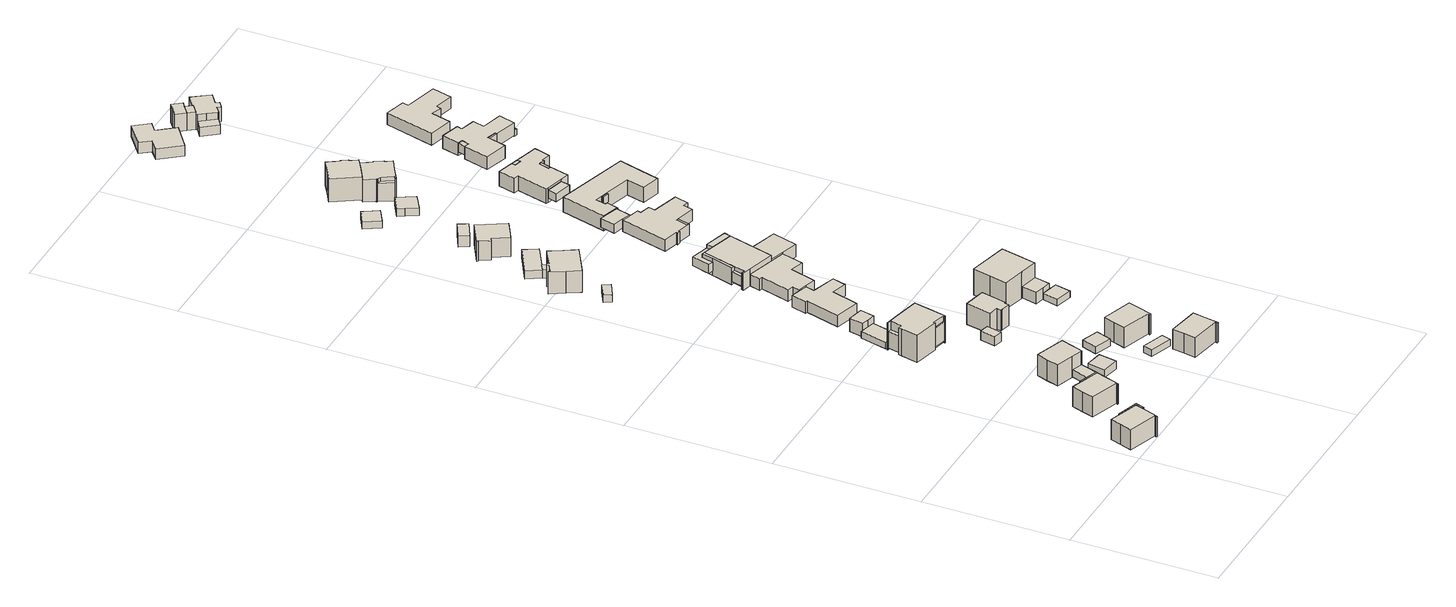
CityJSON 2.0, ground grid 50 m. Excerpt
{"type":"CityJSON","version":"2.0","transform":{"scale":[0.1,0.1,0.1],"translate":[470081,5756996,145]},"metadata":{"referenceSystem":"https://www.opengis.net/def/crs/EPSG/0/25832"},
"CityObjects":{
"building1":{"type":"Building","attributes":{"Gemeindeschluessel":"05711000","BezugspunktDach":"2000","function":"31001_1010","measuredHeight":8.85},"address":[{"country":"Germany","locality":"Bielefeld","thoroughfareNumber":"39","thoroughfareName":"Nordkampweg"}],"geometry":[{"type":"Solid","lod":"1","boundaries":[[[[0,1,2,3,4,5,6,7]],[[8,9,10,11,12,13,14,15]],[[8,15,7,6]],[[9,8,6,5]],[[10,9,5,4]],[[11,10,4,3]],[[12,11,3,2]],[[13,12,2,1]],[[14,13,1,0]],[[15,14,0,7]]]]}]},
"building2":{"type":"Building","attributes":{"Gemeindeschluessel":"05711000","BezugspunktDach":"2000","function":"31001_2460","measuredHeight":4},"address":[{"country":"Germany","locality":"Bielefeld","thoroughfareNumber":"39","thoroughfareName":"Nordkampweg"}],"geometry":[{"type":"Solid","lod":"1","boundaries":[[[[16,17,18,19]],[[20,21,22,23]],[[20,23,19,18]],[[21,20,18,17]],[[22,21,17,16]],[[23,22,16,19]]]]}]},
"building3":{"type":"Building","attributes":{"Gemeindeschluessel":"05711000","BezugspunktDach":"2000","function":"31001_1010","measuredHeight":8.97},"address":[{"country":"Germany","locality":"Bielefeld","thoroughfareNumber":"37","thoroughfareName":"Nordkampweg"}],"geometry":[{"type":"Solid","lod":"1","boundaries":[[[[24,25,26,27,28,29,30,31]],[[32,33,34,35,36,37,38,39]],[[32,39,31,30]],[[33,32,30,29]],[[34,33,29,28]],[[35,34,28,27]],[[36,35,27,26]],[[37,36,26,25]],[[38,37,25,24]],[[39,38,24,31]]]]}]},
"building4":{"type":"Building","attributes":{"Gemeindeschluessel":"05711000","BezugspunktDach":"2000","function":"31001_2460","measuredHeight":3.79},"address":[{"country":"Germany","locality":"Bielefeld","thoroughfareNumber":"37","thoroughfareName":"Nordkampweg"}],"geometry":[{"type":"Solid","lod":"1","boundaries":[[[[40,41,42,43,44,45]],[[46,47,48,49,50,51]],[[46,51,45,44]],[[47,46,44,43]],[[48,47,43,42]],[[49,48,42,41]],[[50,49,41,40]],[[51,50,40,45]]]]}]},
"building5":{"type":"Building","attributes":{"Gemeindeschluessel":"05711000","function":"31001_1010"},"address":[{"country":"Germany","locality":"Bielefeld","thoroughfareNumber":"2","thoroughfareName":"Strehlener Straße"}],"children":["building5-1","building5-2"]},
"building5-1":{"type":"BuildingPart","attributes":{"BezugspunktDach":"2000","measuredHeight":8.94},"parents":["building5"],"geometry":[{"type":"Solid","lod":"1","boundaries":[[[[52,53,54,55,56,57,58,59]],[[60,61,62,63,64,65,66,67]],[[60,67,59,58]],[[61,60,58,57]],[[62,61,57,56]],[[63,62,56,55]],[[64,63,55,54]],[[65,64,54,53]],[[66,65,53,52]],[[67,66,52,59]]]]}]},
"building5-2":{"type":"BuildingPart","attributes":{"BezugspunktDach":"2000","measuredHeight":2.6},"address":[{"country":"Germany","locality":"Bielefeld","thoroughfareNumber":"2","thoroughfareName":"Strehlener Straße"}],"parents":["building5"],"geometry":[{"type":"Solid","lod":"1","boundaries":[[[[68,69,70,71]],[[72,73,74,75]],[[72,75,71,70]],[[73,72,70,69]],[[74,73,69,68]],[[75,74,68,71]]]]}]},
"building6":{"type":"Building","attributes":{"Gemeindeschluessel":"05711000","BezugspunktDach":"2000","function":"31001_2460","measuredHeight":2.83},"address":[{"country":"Germany","locality":"Bielefeld","thoroughfareNumber":"2","thoroughfareName":"Strehlener Straße"}],"geometry":[{"type":"Solid","lod":"1","boundaries":[[[[76,77,78,79]],[[80,81,82,83]],[[80,83,79,78]],[[81,80,78,77]],[[82,81,77,76]],[[83,82,76,79]]]]}]},
"building7":{"type":"Building","attributes":{"Gemeindeschluessel":"05711000","function":"31001_1010"},"address":[{"country":"Germany","locality":"Bielefeld","thoroughfareNumber":"33","thoroughfareName":"Nordkampweg"}],"children":["building7-1","building7-2","building7-3"]},
"building7-1":{"type":"BuildingPart","attributes":{"BezugspunktDach":"2000","measuredHeight":12.13},"parents":["building7"],"geometry":[{"type":"Solid","lod":"1","boundaries":[[[[84,85,86,87,88,89,90,91,92,93,94,95,96,97,98]],[[99,100,101,102,103,104,105,106,107,108,109,110,111,112,113]],[[99,113,98,97]],[[100,99,97,96]],[[101,100,96,95]],[[102,101,95,94]],[[103,102,94,93]],[[104,103,93,92]],[[105,104,92,91]],[[106,105,91,90]],[[107,106,90,89]],[[108,107,89,88]],[[109,108,88,87]],[[110,109,87,86]],[[111,110,86,85]],[[112,111,85,84]],[[113,112,84,98]]]]}]},
"building7-2":{"type":"BuildingPart","attributes":{"BezugspunktDach":"2100","measuredHeight":6},"address":[{"country":"Germany","locality":"Bielefeld","thoroughfareNumber":"33","thoroughfareName":"Nordkampweg"}],"parents":["building7"],"geometry":[{"type":"Solid","lod":"1","boundaries":[[[[114,115,116,117]],[[118,119,120,121]],[[118,121,117,116]],[[119,118,116,115]],[[120,119,115,114]],[[121,120,114,117]]]]}]},
"building7-3":{"type":"BuildingPart","attributes":{"BezugspunktDach":"2000","measuredHeight":6.93},"address":[{"country":"Germany","locality":"Bielefeld","thoroughfareNumber":"33","thoroughfareName":"Nordkampweg"}],"parents":["building7"],"geometry":[{"type":"Solid","lod":"1","boundaries":[[[[122,123,124,125]],[[126,127,128,129]],[[126,129,125,124]],[[127,126,124,123]],[[128,127,123,122]],[[129,128,122,125]]]]}]},
"building8":{"type":"Building","attributes":{"Gemeindeschluessel":"05711000","BezugspunktDach":"2000","function":"31001_2460","measuredHeight":2.37},"address":[{"country":"Germany","locality":"Bielefeld","thoroughfareNumber":"33","thoroughfareName":"Nordkampweg"}],"geometry":[{"type":"Solid","lod":"1","boundaries":[[[[130,131,132,133,134,135]],[[136,137,138,139,140,141]],[[136,141,135,134]],[[137,136,134,133]],[[138,137,133,132]],[[139,138,132,131]],[[140,139,131,130]],[[141,140,130,135]]]]}]},
"building9":{"type":"Building","attributes":{"Gemeindeschluessel":"05711000","BezugspunktDach":"2000","function":"31001_2523","measuredHeight":5.85},"address":[{"country":"Germany"}],"geometry":[{"type":"Solid","lod":"1","boundaries":[[[[142,143,144,145,146,147]],[[148,149,150,151,152,153]],[[148,153,147,146]],[[149,148,146,145]],[[150,149,145,144]],[[151,150,144,143]],[[152,151,143,142]],[[153,152,142,147]]]]}]},
"building10":{"type":"Building","attributes":{"Gemeindeschluessel":"05711000","BezugspunktDach":"2000","function":"31001_2460","measuredHeight":3.78},"address":[{"country":"Germany","locality":"Bielefeld","thoroughfareNumber":"3","thoroughfareName":"Strehlener Straße"}],"geometry":[{"type":"Solid","lod":"1","boundaries":[[[[154,155,156,157]],[[158,159,160,161]],[[158,161,157,156]],[[159,158,156,155]],[[160,159,155,154]],[[161,160,154,157]]]]}]},
"building11":{"type":"Building","attributes":{"Gemeindeschluessel":"05711000","BezugspunktDach":"2000","function":"31001_2460","measuredHeight":2.44},"address":[{"country":"Germany","locality":"Bielefeld","thoroughfareNumber":"4","thoroughfareName":"Strehlener Straße"}],"geometry":[{"type":"Solid","lod":"1","boundaries":[[[[162,163,164,165]],[[166,167,168,169]],[[166,169,165,164]],[[167,166,164,163]],[[168,167,163,162]],[[169,168,162,165]]]]}]},
"building12":{"type":"Building","attributes":{"Gemeindeschluessel":"05711000","BezugspunktDach":"2000","function":"31001_2460","measuredHeight":2.62},"address":[{"country":"Germany","locality":"Bielefeld","thoroughfareNumber":"28","thoroughfareName":"Nordkampweg"}],"geometry":[{"type":"Solid","lod":"1","boundaries":[[[[170,171,172,173]],[[174,175,176,177]],[[174,177,173,172]],[[175,174,172,171]],[[176,175,171,170]],[[177,176,170,173]]]]}]},
"building13":{"type":"Building","attributes":{"Gemeindeschluessel":"05711000","BezugspunktDach":"2000","function":"31001_2460","measuredHeight":2.4},"address":[{"country":"Germany","locality":"Bielefeld","thoroughfareNumber":"4","thoroughfareName":"Hirschberger Straße"}],"geometry":[{"type":"Solid","lod":"1","boundaries":[[[[178,179,180,181]],[[182,183,184,185]],[[182,185,181,180]],[[183,182,180,179]],[[184,183,179,178]],[[185,184,178,181]]]]}]},
"building14":{"type":"Building","attributes":{"Gemeindeschluessel":"05711000","BezugspunktDach":"2000","function":"31001_1010","measuredHeight":8.79},"address":[{"country":"Germany","locality":"Bielefeld","thoroughfareNumber":"4","thoroughfareName":"Hirschberger Straße"}],"geometry":[{"type":"Solid","lod":"1","boundaries":[[[[186,187,188,189,190,191,192,193]],[[194,195,196,197,198,199,200,201]],[[194,201,193,192]],[[195,194,192,191]],[[196,195,191,190]],[[197,196,190,189]],[[198,197,189,188]],[[199,198,188,187]],[[200,199,187,186]],[[201,200,186,193]]]]}]},
"building15":{"type":"Building","attributes":{"Gemeindeschluessel":"05711000","BezugspunktDach":"2000","function":"31001_1010","measuredHeight":9.74},"address":[{"country":"Germany","locality":"Bielefeld","thoroughfareNumber":"26","thoroughfareName":"Nordkampweg"}],"geometry":[{"type":"Solid","lod":"1","boundaries":[[[[202,203,204,205,206,207,208,209,210,211,212,213,214]],[[215,216,217,218,219,220,221,222,223,224,225,226,227]],[[215,227,214,213]],[[216,215,213,212]],[[217,216,212,211]],[[218,217,211,210]],[[219,218,210,209]],[[220,219,209,208]],[[221,220,208,207]],[[222,221,207,206]],[[223,222,206,205]],[[224,223,205,204]],[[225,224,204,203]],[[226,225,203,202]],[[227,226,202,214]]]]}]},
"building16":{"type":"Building","attributes":{"Gemeindeschluessel":"05711000","BezugspunktDach":"2000","function":"31001_1010","measuredHeight":8.98},"address":[{"country":"Germany","locality":"Bielefeld","thoroughfareNumber":"4","thoroughfareName":"Strehlener Straße"}],"geometry":[{"type":"Solid","lod":"1","boundaries":[[[[228,229,230,231,232,233,234,235]],[[236,237,238,239,240,241,242,243]],[[236,243,235,234]],[[237,236,234,233]],[[238,237,233,232]],[[239,238,232,231]],[[240,239,231,230]],[[241,240,230,229]],[[242,241,229,228]],[[243,242,228,235]]]]}]},
"building17":{"type":"Building","attributes":{"Gemeindeschluessel":"05711000","BezugspunktDach":"2000","function":"31001_1010","measuredHeight":8.84},"address":[{"country":"Germany","locality":"Bielefeld","thoroughfareNumber":"3","thoroughfareName":"Strehlener Straße"}],"geometry":[{"type":"Solid","lod":"1","boundaries":[[[[244,245,246,247,248,249,250,251,252,253]],[[254,255,256,257,258,259,260,261,262,263]],[[254,263,253,252]],[[255,254,252,251]],[[256,255,251,250]],[[257,256,250,249]],[[258,257,249,248]],[[259,258,248,247]],[[260,259,247,246]],[[261,260,246,245]],[[262,261,245,244]],[[263,262,244,253]]]]}]},
"building18":{"type":"Building","attributes":{"Gemeindeschluessel":"05711000","BezugspunktDach":"2000","function":"31001_1010","measuredHeight":4.16},"address":[{"country":"Germany","locality":"Bielefeld","thoroughfareNumber":"31","thoroughfareName":"Nordkampweg"}],"geometry":[{"type":"Solid","lod":"1","boundaries":[[[[264,265,266,267,268,269,270,271,272,273,274]],[[275,276,277,278,279,280,281,282,283,284,285]],[[275,285,274,273]],[[276,275,273,272]],[[277,276,272,271]],[[278,277,271,270]],[[279,278,270,269]],[[280,279,269,268]],[[281,280,268,267]],[[282,281,267,266]],[[283,282,266,265]],[[284,283,265,264]],[[285,284,264,274]]]]}]},
"building19":{"type":"Building","attributes":{"Gemeindeschluessel":"05711000","BezugspunktDach":"2000","function":"51009_1610","measuredHeight":3.01},"address":[{"country":"Germany"}],"geometry":[{"type":"Solid","lod":"1","boundaries":[[[[286,287,288,289]],[[226,290,291,227]],[[226,227,289,288]],[[290,226,288,287]],[[291,290,287,286]],[[227,291,286,289]]]]}]},
"building20":{"type":"Building","attributes":{"Gemeindeschluessel":"05711000","BezugspunktDach":"2000","function":"31001_2460","measuredHeight":2.94},"address":[{"country":"Germany","locality":"Bielefeld","thoroughfareNumber":"26","thoroughfareName":"Nordkampweg"}],"geometry":[{"type":"Solid","lod":"1","boundaries":[[[[292,293,294,287,286]],[[295,296,297,298,299]],[[295,299,286,287]],[[296,295,287,294]],[[297,296,294,293]],[[298,297,293,292]],[[299,298,292,286]]]]}]},
"building21":{"type":"Building","attributes":{"Gemeindeschluessel":"05711000","BezugspunktDach":"2000","function":"31001_1010","measuredHeight":8.92},"address":[{"country":"Germany","locality":"Bielefeld","thoroughfareNumber":"24","thoroughfareName":"Nordkampweg"}],"geometry":[{"type":"Solid","lod":"1","boundaries":[[[[300,301,302,303,304,305,306,307,308,309]],[[310,311,312,313,314,315,316,317,318,319]],[[310,319,309,308]],[[311,310,308,307]],[[312,311,307,306]],[[313,312,306,305]],[[314,313,305,304]],[[315,314,304,303]],[[316,315,303,302]],[[317,316,302,301]],[[318,317,301,300]],[[319,318,300,309]]]]}]},
"building22":{"type":"Building","attributes":{"Gemeindeschluessel":"05711000","BezugspunktDach":"2000","function":"31001_1010","measuredHeight":4.13},"address":[{"country":"Germany","locality":"Bielefeld","thoroughfareNumber":"29","thoroughfareName":"Nordkampweg"}],"geometry":[{"type":"Solid","lod":"1","boundaries":[[[[320,321,322,323,324,325,326,327,328,329,330]],[[331,332,333,334,335,336,337,338,339,340,341]],[[331,341,330,329]],[[332,331,329,328]],[[333,332,328,327]],[[334,333,327,326]],[[335,334,326,325]],[[336,335,325,324]],[[337,336,324,323]],[[338,337,323,322]],[[339,338,322,321]],[[340,339,321,320]],[[341,340,320,330]]]]}]},
"building23":{"type":"Building","attributes":{"Gemeindeschluessel":"05711000","BezugspunktDach":"2000","function":"31001_2460","measuredHeight":4.91},"address":[{"country":"Germany","locality":"Bielefeld","thoroughfareNumber":"24","thoroughfareName":"Nordkampweg"}],"geometry":[{"type":"Solid","lod":"1","boundaries":[[[[342,343,344,345]],[[346,347,348,349]],[[346,349,345,344]],[[347,346,344,343]],[[348,347,343,342]],[[349,348,342,345]]]]}]},
"building24":{"type":"Building","attributes":{"Gemeindeschluessel":"05711000","BezugspunktDach":"2000","function":"31001_2460","measuredHeight":3.2},"address":[{"country":"Germany","locality":"Bielefeld","thoroughfareNumber":"27","thoroughfareName":"Nordkampweg"}],"geometry":[{"type":"Solid","lod":"1","boundaries":[[[[350,351,352,353,354,355]],[[356,357,358,359,360,361]],[[356,361,355,354]],[[357,356,354,353]],[[358,357,353,352]],[[359,358,352,351]],[[360,359,351,350]],[[361,360,350,355]]]]}]},
"building25":{"type":"Building","attributes":{"Gemeindeschluessel":"05711000","BezugspunktDach":"2000","function":"31001_2460","measuredHeight":2.31},"address":[{"country":"Germany","locality":"Bielefeld","thoroughfareNumber":"5","thoroughfareName":"Strehlener Straße"}],"geometry":[{"type":"Solid","lod":"1","boundaries":[[[[362,363,364,365,366]],[[367,368,369,370,371]],[[367,371,366,365]],[[368,367,365,364]],[[369,368,364,363]],[[370,369,363,362]],[[371,370,362,366]]]]}]},
"building26":{"type":"Building","attributes":{"Gemeindeschluessel":"05711000","function":"31001_1010"},"address":[{"country":"Germany","locality":"Bielefeld","thoroughfareNumber":"5","thoroughfareName":"Strehlener Straße"}],"children":["building26-1","building26-2"]},
"building26-1":{"type":"BuildingPart","attributes":{"BezugspunktDach":"2000","measuredHeight":11.77},"parents":["building26"],"geometry":[{"type":"Solid","lod":"1","boundaries":[[[[372,373,374,375,376,377,378]],[[379,380,381,382,383,384,385]],[[379,385,378,377]],[[380,379,377,376]],[[381,380,376,375]],[[382,381,375,374]],[[383,382,374,373]],[[384,383,373,372]],[[385,384,372,378]]]]}]},
"building26-2":{"type":"BuildingPart","attributes":{"BezugspunktDach":"2000","measuredHeight":4.15},"address":[{"country":"Germany","locality":"Bielefeld","thoroughfareNumber":"5","thoroughfareName":"Strehlener Straße"}],"parents":["building26"],"geometry":[{"type":"Solid","lod":"1","boundaries":[[[[386,387,388,389,390]],[[391,392,393,394,395]],[[391,395,390,389]],[[392,391,389,388]],[[393,392,388,387]],[[394,393,387,386]],[[395,394,386,390]]]]}]},
"building27":{"type":"Building","attributes":{"Gemeindeschluessel":"05711000","function":"31001_1010"},"address":[{"country":"Germany","locality":"Bielefeld","thoroughfareNumber":"27","thoroughfareName":"Nordkampweg"}],"children":["building27-1","building27-2","building27-3","building27-4","building27-5"]},
"building27-1":{"type":"BuildingPart","attributes":{"BezugspunktDach":"2000","measuredHeight":6.04},"parents":["building27"],"geometry":[{"type":"Solid","lod":"1","boundaries":[[[[396,397,398,399,400,401,402,403,404,405]],[[406,340,407,408,409,410,411,412,413,414]],[[406,414,405,404]],[[340,406,404,403]],[[407,340,403,402]],[[408,407,402,401]],[[409,408,401,400]],[[410,409,400,399]],[[411,410,399,398]],[[412,411,398,397]],[[413,412,397,396]],[[414,413,396,405]]]]}]},
"building27-2":{"type":"BuildingPart","attributes":{"BezugspunktDach":"2000","measuredHeight":6.04},"parents":["building27"],"geometry":[{"type":"Solid","lod":"1","boundaries":[[[[415,416,417,399,398]],[[410,418,419,420,411]],[[410,411,398,399]],[[418,410,399,417]],[[419,418,417,416]],[[420,419,416,415]],[[411,420,415,398]]]]}]},
"building27-3":{"type":"BuildingPart","attributes":{"BezugspunktDach":"2000","measuredHeight":4.54},"parents":["building27"],"geometry":[{"type":"Solid","lod":"1","boundaries":[[[[421,422,423,424,425]],[[426,341,406,414,427]],[[426,427,425,424]],[[341,426,424,423]],[[406,341,423,422]],[[414,406,422,421]],[[427,414,421,425]]]]}]},
"building27-4":{"type":"BuildingPart","attributes":{"BezugspunktDach":"2000","measuredHeight":6.04},"parents":["building27"],"geometry":[{"type":"Solid","lod":"1","boundaries":[[[[428,397,396,429]],[[413,412,430,431]],[[413,431,429,396]],[[412,413,396,397]],[[430,412,397,428]],[[431,430,428,429]]]]}]},
"building27-5":{"type":"BuildingPart","attributes":{"BezugspunktDach":"2000","measuredHeight":3.66},"address":[{"country":"Germany","locality":"Bielefeld","thoroughfareNumber":"27","thoroughfareName":"Nordkampweg"}],"parents":["building27"],"geometry":[{"type":"Solid","lod":"1","boundaries":[[[[432,433,434,435]],[[436,437,438,439]],[[436,439,435,434]],[[437,436,434,433]],[[438,437,433,432]],[[439,438,432,435]]]]}]},
"building28":{"type":"Building","attributes":{"Gemeindeschluessel":"05711000","BezugspunktDach":"2000","function":"31001_2460","measuredHeight":2.48},"address":[{"country":"Germany","locality":"Bielefeld","thoroughfareNumber":"3","thoroughfareName":"Glogauer Straße"}],"geometry":[{"type":"Solid","lod":"1","boundaries":[[[[440,441,442,443,444]],[[445,446,447,448,449]],[[445,449,444,443]],[[446,445,443,442]],[[447,446,442,441]],[[448,447,441,440]],[[449,448,440,444]]]]}]},
"building29":{"type":"Building","attributes":{"Gemeindeschluessel":"05711000","BezugspunktDach":"2000","function":"31001_2460","measuredHeight":2.81},"address":[{"country":"Germany","locality":"Bielefeld","thoroughfareNumber":"22","thoroughfareName":"Nordkampweg"}],"geometry":[{"type":"Solid","lod":"1","boundaries":[[[[450,451,452,453,454]],[[455,456,457,458,459]],[[455,459,454,453]],[[456,455,453,452]],[[457,456,452,451]],[[458,457,451,450]],[[459,458,450,454]]]]}]},
"building30":{"type":"Building","attributes":{"Gemeindeschluessel":"05711000","BezugspunktDach":"2000","function":"31001_2460","measuredHeight":3.17},"address":[{"country":"Germany","locality":"Bielefeld","thoroughfareNumber":"23","thoroughfareName":"Nordkampweg"}],"geometry":[{"type":"Solid","lod":"1","boundaries":[[[[460,461,462,463,464,465,466]],[[467,468,469,470,471,472,473]],[[467,473,466,465]],[[468,467,465,464]],[[469,468,464,463]],[[470,469,463,462]],[[471,470,462,461]],[[472,471,461,460]],[[473,472,460,466]]]]}]},
"building31":{"type":"Building","attributes":{"Gemeindeschluessel":"05711000","function":"31001_1010"},"address":[{"country":"Germany","locality":"Bielefeld","thoroughfareNumber":"25","thoroughfareName":"Nordkampweg"}],"children":["building31-1","building31-2"]},
"building31-1":{"type":"BuildingPart","attributes":{"BezugspunktDach":"2000","measuredHeight":4.2},"parents":["building31"],"geometry":[{"type":"Solid","lod":"1","boundaries":[[[[474,475,476,477,478,479,480,481,482,483,484,485,486,487,488,489,490,491,492,493]],[[494,495,496,497,498,499,500,501,502,503,504,505,506,507,508,509,510,511,512,513]],[[494,513,493,492]],[[495,494,492,491]],[[496,495,491,490]],[[497,496,490,489]],[[498,497,489,488]],[[499,498,488,487]],[[500,499,487,486]],[[501,500,486,485]],[[502,501,485,484]],[[503,502,484,483]],[[504,503,483,482]],[[505,504,482,481]],[[506,505,481,480]],[[507,506,480,479]],[[508,507,479,478]],[[509,508,478,477]],[[510,509,477,476]],[[511,510,476,475]],[[512,511,475,474]],[[513,512,474,493]]]]}]},
"building31-2":{"type":"BuildingPart","attributes":{"BezugspunktDach":"2000","measuredHeight":2.93},"address":[{"country":"Germany","locality":"Bielefeld","thoroughfareNumber":"25","thoroughfareName":"Nordkampweg"}],"parents":["building31"],"geometry":[{"type":"Solid","lod":"1","boundaries":[[[[488,487,486,489]],[[514,515,516,517]],[[514,517,489,486]],[[515,514,486,487]],[[516,515,487,488]],[[517,516,488,489]]]]}]},
"building32":{"type":"Building","attributes":{"Gemeindeschluessel":"05711000","BezugspunktDach":"2000","function":"31001_1010","measuredHeight":10.25},"address":[{"country":"Germany","locality":"Bielefeld","thoroughfareNumber":"1","thoroughfareName":"Glogauer Straße"}],"geometry":[{"type":"Solid","lod":"1","boundaries":[[[[518,519,520,521,522,523,524,525,526,527,528]],[[529,530,531,532,533,534,535,536,537,538,539]],[[529,539,528,527]],[[530,529,527,526]],[[531,530,526,525]],[[532,531,525,524]],[[533,532,524,523]],[[534,533,523,522]],[[535,534,522,521]],[[536,535,521,520]],[[537,536,520,519]],[[538,537,519,518]],[[539,538,518,528]]]]}]},
"building33":{"type":"Building","attributes":{"Gemeindeschluessel":"05711000","function":"31001_1010"},"address":[{"country":"Germany","locality":"Bielefeld","thoroughfareNumber":"22","thoroughfareName":"Nordkampweg"}],"children":["building33-1","building33-2"]},
"building33-1":{"type":"BuildingPart","attributes":{"BezugspunktDach":"2000","measuredHeight":10.07},"parents":["building33"],"geometry":[{"type":"Solid","lod":"1","boundaries":[[[[540,541,542,543,544,545,546,547,548,549,550,551,552,553,554,555,556,557]],[[558,559,560,561,562,563,564,565,566,567,568,569,570,571,572,573,574,575]],[[558,575,557,556]],[[559,558,556,555]],[[560,559,555,554]],[[561,560,554,553]],[[562,561,553,552]],[[563,562,552,551]],[[564,563,551,550]],[[565,564,550,549]],[[566,565,549,548]],[[567,566,548,547]],[[568,567,547,546]],[[569,568,546,545]],[[570,569,545,544]],[[571,570,544,543]],[[572,571,543,542]],[[573,572,542,541]],[[574,573,541,540]],[[575,574,540,557]]]]}]},
"building33-2":{"type":"BuildingPart","attributes":{"BezugspunktDach":"2000","measuredHeight":6.66},"address":[{"country":"Germany","locality":"Bielefeld","thoroughfareNumber":"22","thoroughfareName":"Nordkampweg"}],"parents":["building33"],"geometry":[{"type":"Solid","lod":"1","boundaries":[[[[576,577,578,579,580]],[[581,582,583,584,585]],[[581,585,580,579]],[[582,581,579,578]],[[583,582,578,577]],[[584,583,577,576]],[[585,584,576,580]]]]}]},
"building34":{"type":"Building","attributes":{"Gemeindeschluessel":"05711000","BezugspunktDach":"2000","function":"31001_2460","measuredHeight":2.85},"address":[{"country":"Germany","locality":"Bielefeld","thoroughfareNumber":"21","thoroughfareName":"Nordkampweg"}],"geometry":[{"type":"Solid","lod":"1","boundaries":[[[[586,587,588,589]],[[590,591,592,593]],[[590,593,589,588]],[[591,590,588,587]],[[592,591,587,586]],[[593,592,586,589]]]]}]},
"building35":{"type":"Building","attributes":{"Gemeindeschluessel":"05711000","function":"31001_1010"},"address":[{"country":"Germany","locality":"Bielefeld","thoroughfareNumber":"23","thoroughfareName":"Nordkampweg"}],"children":["building35-1","building35-2"]},
"building35-1":{"type":"BuildingPart","attributes":{"BezugspunktDach":"2000","measuredHeight":5.35},"parents":["building35"],"geometry":[{"type":"Solid","lod":"1","boundaries":[[[[594,595,596,597,598,599,600,601,602,603,604,605,606,607,608]],[[609,610,611,612,613,614,615,616,617,618,619,620,621,622,623]],[[609,623,608,607]],[[610,609,607,606]],[[611,610,606,605]],[[612,611,605,604]],[[613,612,604,603]],[[614,613,603,602]],[[615,614,602,601]],[[616,615,601,600]],[[617,616,600,599]],[[618,617,599,598]],[[619,618,598,597]],[[620,619,597,596]],[[621,620,596,595]],[[622,621,595,594]],[[623,622,594,608]]]]}]},
"building35-2":{"type":"BuildingPart","attributes":{"BezugspunktDach":"2000","measuredHeight":2.85},"address":[{"country":"Germany","locality":"Bielefeld","thoroughfareNumber":"23","thoroughfareName":"Nordkampweg"}],"parents":["building35"],"geometry":[{"type":"Solid","lod":"1","boundaries":[[[[602,624,625,603]],[[626,627,628,629]],[[626,629,603,625]],[[627,626,625,624]],[[628,627,624,602]],[[629,628,602,603]]]]}]},
"building36":{"type":"Building","attributes":{"Gemeindeschluessel":"05711000","BezugspunktDach":"2000","function":"31001_1010","measuredHeight":3.91},"address":[{"country":"Germany","locality":"Bielefeld","thoroughfareNumber":"18a","thoroughfareName":"Nordkampweg"}],"geometry":[{"type":"Solid","lod":"1","boundaries":[[[[630,631,632,633,634,635,636,637,638]],[[639,640,641,642,643,644,645,646,647]],[[639,647,638,637]],[[640,639,637,636]],[[641,640,636,635]],[[642,641,635,634]],[[643,642,634,633]],[[644,643,633,632]],[[645,644,632,631]],[[646,645,631,630]],[[647,646,630,638]]]]}]},
"building37":{"type":"Building","attributes":{"Gemeindeschluessel":"05711000","function":"31001_1010"},"address":[{"country":"Germany","locality":"Bielefeld","thoroughfareNumber":"21","thoroughfareName":"Nordkampweg"}],"children":["building37-1","building37-2","building37-3"]},
"building37-1":{"type":"BuildingPart","attributes":{"BezugspunktDach":"2000","measuredHeight":5.29},"parents":["building37"],"geometry":[{"type":"Solid","lod":"1","boundaries":[[[[648,649,650,651,652,653,654,655,656,657,658,659,660,661,662,663,664,665,666]],[[667,668,669,670,671,672,673,674,675,676,677,678,679,680,681,682,683,684,685]],[[667,685,666,665]],[[668,667,665,664]],[[669,668,664,663]],[[670,669,663,662]],[[671,670,662,661]],[[672,671,661,660]],[[673,672,660,659]],[[674,673,659,658]],[[675,674,658,657]],[[676,675,657,656]],[[677,676,656,655]],[[678,677,655,654]],[[679,678,654,653]],[[680,679,653,652]],[[681,680,652,651]],[[682,681,651,650]],[[683,682,650,649]],[[684,683,649,648]],[[685,684,648,666]]]]}]},
"building37-2":{"type":"BuildingPart","attributes":{"BezugspunktDach":"2000","measuredHeight":2.99},"address":[{"country":"Germany","locality":"Bielefeld","thoroughfareNumber":"21","thoroughfareName":"Nordkampweg"}],"parents":["building37"],"geometry":[{"type":"Solid","lod":"1","boundaries":[[[[658,657,656,659]],[[686,687,688,689]],[[686,689,659,656]],[[687,686,656,657]],[[688,687,657,658]],[[689,688,658,659]]]]}]},
"building37-3":{"type":"BuildingPart","attributes":{"BezugspunktDach":"2000","measuredHeight":3.07},"address":[{"country":"Germany","locality":"Bielefeld","thoroughfareNumber":"21","thoroughfareName":"Nordkampweg"}],"parents":["building37"],"geometry":[{"type":"Solid","lod":"1","boundaries":[[[[648,666,665,664]],[[690,691,692,693]],[[690,693,664,665]],[[691,690,665,666]],[[692,691,666,648]],[[693,692,648,664]]]]}]},
"building38":{"type":"Building","attributes":{"Gemeindeschluessel":"05711000","BezugspunktDach":"2000","function":"31001_2460","measuredHeight":6.71},"address":[{"country":"Germany","locality":"Bielefeld","thoroughfareNumber":"18","thoroughfareName":"Nordkampweg"}],"geometry":[{"type":"Solid","lod":"1","boundaries":[[[[694,695,696,697,698,699,700]],[[701,702,703,704,705,706,707]],[[701,707,700,699]],[[702,701,699,698]],[[703,702,698,697]],[[704,703,697,696]],[[705,704,696,695]],[[706,705,695,694]],[[707,706,694,700]]]]}]},
"building39":{"type":"Building","attributes":{"Gemeindeschluessel":"05711000","BezugspunktDach":"2000","function":"31001_2460","measuredHeight":6.71},"address":[{"country":"Germany","locality":"Bielefeld","thoroughfareNumber":"18","thoroughfareName":"Nordkampweg"}],"geometry":[{"type":"Solid","lod":"1","boundaries":[[[[694,699,708,709]],[[710,701,706,711]],[[710,711,709,708]],[[701,710,708,699]],[[706,701,699,694]],[[711,706,694,709]]]]}]},
"building40":{"type":"Building","attributes":{"Gemeindeschluessel":"05711000","function":"31001_1010"},"address":[{"country":"Germany","locality":"Bielefeld","thoroughfareNumber":"18","thoroughfareName":"Nordkampweg"}],"children":["building40-1","building40-2"]},
"building40-1":{"type":"BuildingPart","attributes":{"BezugspunktDach":"2000","measuredHeight":7.3},"parents":["building40"],"geometry":[{"type":"Solid","lod":"1","boundaries":[[[[712,713,714,715,716,717,718,719,720,721,722,723,724]],[[725,726,727,728,729,730,710,711,731,732,733,734,735]],[[725,735,724,723]],[[726,725,723,722]],[[727,726,722,721]],[[728,727,721,720]],[[729,728,720,719]],[[730,729,719,718]],[[710,730,718,717]],[[711,710,717,716]],[[731,711,716,715]],[[732,731,715,714]],[[733,732,714,713]],[[734,733,713,712]],[[735,734,712,724]]]]}]},
"building40-2":{"type":"BuildingPart","attributes":{"BezugspunktDach":"2000","measuredHeight":3.24},"address":[{"country":"Germany","locality":"Bielefeld","thoroughfareNumber":"18","thoroughfareName":"Nordkampweg"}],"parents":["building40"],"geometry":[{"type":"Solid","lod":"1","boundaries":[[[[736,737,738,739]],[[740,741,742,743]],[[740,743,739,738]],[[741,740,738,737]],[[742,741,737,736]],[[743,742,736,739]]]]}]},
"building41":{"type":"Building","attributes":{"Gemeindeschluessel":"05711000","function":"31001_1010"},"address":[{"country":"Germany","locality":"Bielefeld","thoroughfareNumber":"19","thoroughfareName":"Nordkampweg"}],"children":["building41-1","building41-2","building41-3","building41-4"]},
"building41-1":{"type":"BuildingPart","attributes":{"BezugspunktDach":"2000","measuredHeight":4.63},"parents":["building41"],"geometry":[{"type":"Solid","lod":"1","boundaries":[[[[744,745,746,747,748,749,750,751,752,753,754,755,756,757,758,759,760]],[[761,762,763,764,765,766,767,768,769,770,771,772,773,774,775,776,777]],[[761,777,760,759]],[[762,761,759,758]],[[763,762,758,757]],[[764,763,757,756]],[[765,764,756,755]],[[766,765,755,754]],[[767,766,754,753]],[[768,767,753,752]],[[769,768,752,751]],[[770,769,751,750]],[[771,770,750,749]],[[772,771,749,748]],[[773,772,748,747]],[[774,773,747,746]],[[775,774,746,745]],[[776,775,745,744]],[[777,776,744,760]]]]}]},
"building41-2":{"type":"BuildingPart","attributes":{"BezugspunktDach":"2000","measuredHeight":2.89},"address":[{"country":"Germany","locality":"Bielefeld","thoroughfareNumber":"19","thoroughfareName":"Nordkampweg"}],"parents":["building41"],"geometry":[{"type":"Solid","lod":"1","boundaries":[[[[755,754,757,756]],[[778,779,780,781]],[[778,781,756,757]],[[779,778,757,754]],[[780,779,754,755]],[[781,780,755,756]]]]}]},
"building41-3":{"type":"BuildingPart","attributes":{"BezugspunktDach":"2000","measuredHeight":3.13},"address":[{"country":"Germany","locality":"Bielefeld","thoroughfareNumber":"19","thoroughfareName":"Nordkampweg"}],"parents":["building41"],"geometry":[{"type":"Solid","lod":"1","boundaries":[[[[748,751,750,749]],[[782,783,784,785]],[[782,785,749,750]],[[783,782,750,751]],[[784,783,751,748]],[[785,784,748,749]]]]}]},
"building41-4":{"type":"BuildingPart","attributes":{"BezugspunktDach":"2000","measuredHeight":2.19},"address":[{"country":"Germany","locality":"Bielefeld","thoroughfareNumber":"19","thoroughfareName":"Nordkampweg"}],"parents":["building41"],"geometry":[{"type":"Solid","lod":"1","boundaries":[[[[786,787,788,789]],[[790,791,792,793]],[[790,793,789,788]],[[791,790,788,787]],[[792,791,787,786]],[[793,792,786,789]]]]}]},
"building42":{"type":"Building","attributes":{"Gemeindeschluessel":"05711000","BezugspunktDach":"2000","function":"31001_1010","measuredHeight":4.33},"address":[{"country":"Germany","locality":"Bielefeld","thoroughfareNumber":"17a","thoroughfareName":"Nordkampweg"},{"country":"Germany","locality":"Bielefeld","thoroughfareNumber":"17","thoroughfareName":"Nordkampweg"}],"geometry":[{"type":"Solid","lod":"1","boundaries":[[[[794,795,796,797,798,799,800,801,802,803]],[[804,805,806,807,808,809,810,811,812,813]],[[804,813,803,802]],[[805,804,802,801]],[[806,805,801,800]],[[807,806,800,799]],[[808,807,799,798]],[[809,808,798,797]],[[810,809,797,796]],[[811,810,796,795]],[[812,811,795,794]],[[813,812,794,803]]]]}]}
},
"vertices":[
[165,88,81],[61,123,81],[47,84,81],[33,44,81],[134,10,81],[132,5,81],[136,3,81],[152,48,81],[136,3,8],[132,5,8],[134,10,8],[33,44,8],[47,84,8],[61,123,8],[165,88,8],[152,48,8],
[154,141,41],[144,110,41],[218,86,41],[228,117,41],[218,86,8],[144,110,8],[154,141,8],[228,117,8],
[276,271,82],[175,305,82],[162,265,82],[148,225,82],[247,192,82],[245,187,82],[248,186,82],[263,231,82],[248,186,9],[245,187,9],[247,192,9],[148,225,9],[162,265,9],[175,305,9],[276,271,9],[263,231,9],
[333,301,43],[264,324,43],[259,309,43],[254,294,43],[323,271,43],[328,286,43],[323,271,11],[254,294,11],[259,309,11],[264,324,11],[333,301,11],[328,286,11],
[383,438,90],[280,473,90],[266,433,90],[253,393,90],[315,373,90],[353,360,90],[356,359,90],[369,399,90],[356,359,14],[353,360,14],[315,373,14],[253,393,14],[266,433,14],[280,473,14],[383,438,14],[369,399,14],
[315,373,42],[295,314,42],[333,301,42],[353,360,42],[333,301,16],[295,314,16],[315,373,16],[353,360,16],
[372,346,39],[360,284,39],[419,273,39],[430,335,39],[419,273,11],[360,284,11],[372,346,11],[430,335,11],
[263,937,113],[214,947,113],[214,945,113],[227,942,113],[218,901,113],[204,905,113],[202,893,113],[188,835,113],[275,815,113],[276,820,113],[322,810,113],[321,805,113],[324,804,113],[337,864,113],[349,918,113],[337,864,15],[324,804,15],[321,805,15],[322,810,15],[276,820,15],[275,815,15],[188,835,15],[202,893,15],[204,905,15],[218,901,15],[227,942,15],[214,945,15],[214,947,15],[263,937,15],[349,918,15],
[214,945,83],[204,905,83],[218,901,83],[227,942,83],[218,901,23],[204,905,23],[214,945,23],[227,942,23],
[276,820,94],[275,815,94],[321,805,94],[322,810,94],[321,805,25],[275,815,25],[276,820,25],[322,810,25],
[236,1041,46],[229,1042,46],[207,949,46],[214,947,46],[263,937,46],[286,1029,46],[263,937,22],[214,947,22],[207,949,22],[229,1042,22],[236,1041,22],[286,1029,22],
[274,1083,71],[247,1089,71],[236,1041,71],[263,1035,71],[289,1028,71],[301,1077,71],[289,1028,23],[263,1035,23],[236,1041,23],[247,1089,23],[274,1083,23],[301,1077,23],
[381,711,50],[369,658,50],[401,651,50],[413,704,50],[401,651,17],[369,658,17],[381,711,17],[413,704,17],
[481,415,40],[462,363,40],[521,341,40],[540,394,40],[521,341,15],[462,363,15],[481,415,15],[540,394,15],
[93,1851,73],[42,1823,73],[56,1798,73],[107,1826,73],[56,1798,47],[42,1823,47],[93,1851,47],[107,1826,47],
[534,235,37],[523,203,37],[601,177,37],[611,209,37],[601,177,13],[523,203,13],[534,235,13],[611,209,13],
[700,145,83],[591,164,83],[584,122,83],[577,81,83],[681,63,83],[679,55,83],[684,54,83],[693,104,83],[684,54,12],[679,55,12],[681,63,12],[577,81,12],[584,122,12],[591,164,12],[700,145,12],[693,104,12],
[87,2030,130],[51,2009,130],[48,2016,130],[43,2013,130],[47,2006,130],[16,1988,130],[12,1994,130],[8,1992,130],[36,1944,130],[60,1902,130],[161,1960,130],[137,2002,130],[113,2045,130],[137,2002,51],[161,1960,51],[60,1902,51],[36,1944,51],[8,1992,51],[12,1994,51],[16,1988,51],[47,2006,51],[43,2013,51],[48,2016,51],[51,2009,51],[87,2030,51],[113,2045,51],
[662,343,88],[557,377,88],[544,338,88],[531,298,88],[631,265,88],[629,259,88],[634,258,88],[649,303,88],[634,258,14],[629,259,14],[631,265,14],[531,298,14],[544,338,14],[557,377,14],[662,343,14],[649,303,14],
[483,780,90],[445,788,90],[427,701,90],[459,694,90],[455,677,90],[461,676,90],[494,669,90],[498,686,90],[502,685,90],[521,772,90],[502,685,15],[498,686,15],[494,669,15],[461,676,15],[455,677,15],[459,694,15],[427,701,15],[445,788,15],[483,780,15],[521,772,15],
[351,1258,63],[360,1289,63],[330,1298,63],[298,1307,63],[283,1254,63],[291,1252,63],[257,1134,63],[341,1109,63],[368,1201,63],[421,1186,63],[435,1233,63],[421,1186,21],[368,1201,21],[341,1109,21],[257,1134,21],[291,1252,21],[283,1254,21],[298,1307,21],[330,1298,21],[360,1289,21],[351,1258,21],[435,1233,21],
[105,2058,81],[80,2044,81],[87,2030,81],[113,2045,81],[80,2044,51],[105,2058,51],
[182,2103,81],[155,2150,81],[52,2091,81],[80,2044,52],[52,2091,52],[155,2150,52],[182,2103,52],[105,2058,52],
[121,2290,127],[72,2262,127],[74,2258,127],[78,2260,127],[97,2225,127],[109,2232,127],[139,2179,127],[173,2198,127],[207,2218,127],[156,2309,127],[207,2218,57],[173,2198,57],[139,2179,57],[109,2232,57],[97,2225,57],[78,2260,57],[74,2258,57],[72,2262,57],[121,2290,57],[156,2309,57],
[345,1470,67],[334,1432,67],[345,1430,67],[316,1329,67],[337,1323,67],[330,1298,67],[360,1289,67],[397,1279,67],[422,1366,67],[469,1353,67],[491,1428,67],[469,1353,25],[422,1366,25],[397,1279,25],[360,1289,25],[330,1298,25],[337,1323,25],[316,1329,25],[345,1430,25],[334,1432,25],[345,1470,25],[491,1428,25],
[178,2377,97],[120,2346,97],[137,2315,97],[195,2346,97],[137,2315,58],[120,2346,58],[178,2377,58],[195,2346,58],
[350,1666,73],[332,1603,73],[349,1598,73],[360,1638,73],[407,1625,73],[414,1648,73],[407,1625,41],[360,1638,41],[349,1598,41],[332,1603,41],[350,1666,41],[414,1648,41],
[692,626,41],[663,633,41],[650,579,41],[709,564,41],[722,619,41],[709,564,18],[650,579,18],[663,633,18],[692,626,18],[722,619,18],
[734,804,113],[598,836,113],[584,774,113],[569,713,113],[643,695,113],[706,681,113],[720,742,113],[706,681,18],[643,695,18],[569,713,18],[584,774,18],[598,836,18],[734,804,18],[720,742,18],
[643,695,61],[630,641,61],[663,633,61],[692,626,61],[706,681,61],[692,626,20],[663,633,20],[630,641,20],[643,695,20],[706,681,20],
[486,1602,86],[407,1625,86],[371,1635,86],[338,1520,86],[327,1481,86],[316,1484,86],[314,1479,86],[345,1470,86],[441,1443,86],[465,1529,86],[441,1443,25],[314,1479,25],[316,1484,25],[327,1481,25],[338,1520,25],[371,1635,25],[407,1625,25],[486,1602,25],[465,1529,25],
[360,1638,86],[349,1598,86],[327,1523,86],[327,1523,25],[349,1598,25],[360,1638,25],
[465,1529,71],[441,1443,71],[491,1428,71],[550,1412,71],[574,1498,71],[550,1412,25],[574,1498,25],
[414,1648,86],[493,1625,86],[414,1648,25],[493,1625,25],
[327,1523,73],[316,1484,73],[327,1481,73],[338,1520,73],[327,1481,37],[316,1484,37],[327,1523,37],[338,1520,37],
[136,2666,89],[128,2679,89],[77,2649,89],[108,2597,89],[159,2627,89],[108,2597,64],[77,2649,64],[128,2679,64],[136,2666,64],[159,2627,64],
[240,2617,91],[185,2584,91],[198,2562,91],[220,2525,91],[275,2558,91],[220,2525,63],[198,2562,63],[185,2584,63],[240,2617,63],[275,2558,63],
[484,1984,81],[428,2001,81],[415,2005,81],[401,1953,81],[439,1942,81],[469,1933,81],[483,1982,81],[469,1933,49],[439,1942,49],[401,1953,49],[415,2005,49],[428,2001,49],[484,1984,49],[483,1982,49],
[530,1877,78],[537,1900,78],[500,1910,78],[504,1923,78],[469,1933,78],[439,1942,78],[394,1779,78],[444,1765,78],[443,1760,78],[454,1757,78],[455,1762,78],[504,1749,78],[505,1752,78],[497,1754,78],[509,1794,78],[516,1792,78],[582,1775,78],[591,1808,78],[610,1803,78],[623,1851,78],[610,1803,36],[591,1808,36],[582,1775,36],[516,1792,36],[509,1794,36],[497,1754,36],[505,1752,36],[504,1749,36],[455,1762,36],[454,1757,36],[443,1760,36],[444,1765,36],[394,1779,36],[439,1942,36],[469,1933,36],[504,1923,36],[500,1910,36],[537,1900,36],[530,1877,36],[623,1851,36],
[505,1752,49],[497,1754,49],[509,1794,49],[516,1792,49],
[209,2829,149],[168,2805,149],[221,2717,149],[262,2741,149],[294,2761,149],[303,2766,149],[287,2792,149],[290,2794,149],[276,2817,149],[273,2815,149],[249,2854,149],[273,2815,65],[276,2817,65],[290,2794,65],[287,2792,65],[303,2766,65],[294,2761,65],[262,2741,65],[221,2717,65],[168,2805,65],[209,2829,65],[249,2854,65],
[257,2739,145],[221,2717,145],[213,2712,145],[235,2675,145],[232,2673,145],[233,2671,145],[236,2672,145],[249,2668,145],[271,2631,145],[260,2624,145],[262,2622,145],[310,2650,145],[347,2671,145],[334,2694,145],[337,2696,145],[320,2726,145],[316,2724,145],[294,2761,145],[316,2724,64],[320,2726,64],[337,2696,64],[334,2694,64],[347,2671,64],[310,2650,64],[262,2622,64],[260,2624,64],[271,2631,64],[249,2668,64],[236,2672,64],[233,2671,64],[232,2673,64],[235,2675,64],[213,2712,64],[221,2717,64],[257,2739,64],[294,2761,64],
[249,2668,132],[236,2672,132],[233,2671,132],[260,2624,132],[271,2631,132],[260,2624,65],[233,2671,65],[236,2672,65],[249,2668,65],[271,2631,65],
[486,2215,83],[478,2185,83],[539,2168,83],[547,2199,83],[539,2168,54],[478,2185,54],[486,2215,54],[547,2199,54],
[471,2157,83],[428,2001,83],[484,1984,83],[483,1982,83],[486,1981,83],[498,2022,83],[490,2024,83],[499,2059,83],[524,2052,83],[547,2046,83],[639,2020,83],[622,1958,83],[685,1940,83],[702,2002,83],[726,2084,83],[702,2002,29],[685,1940,29],[622,1958,29],[639,2020,29],[547,2046,29],[524,2052,29],[499,2059,29],[490,2024,29],[498,2022,29],[486,1981,29],[483,1982,29],[484,1984,29],[428,2001,29],[471,2157,29],[726,2084,29],
[523,2046,83],[545,2040,83],[545,2040,54],[523,2046,54],[524,2052,54],[547,2046,54],
[256,3397,114],[236,3423,114],[268,3447,114],[230,3497,114],[153,3439,114],[180,3403,114],[145,3376,114],[200,3304,114],[281,3364,114],[200,3304,75],[145,3376,75],[180,3403,75],[153,3439,75],[230,3497,75],[268,3447,75],[236,3423,75],[256,3397,75],[281,3364,75],
[562,2373,91],[506,2389,91],[490,2331,91],[508,2326,91],[479,2218,91],[486,2215,91],[547,2199,91],[576,2191,91],[594,2258,91],[585,2260,91],[596,2297,91],[605,2295,91],[619,2291,91],[620,2296,91],[651,2288,91],[667,2344,91],[587,2366,91],[584,2353,91],[559,2360,91],[584,2353,38],[587,2366,38],[667,2344,38],[651,2288,38],[620,2296,38],[619,2291,38],[605,2295,38],[596,2297,38],[585,2260,38],[594,2258,38],[576,2191,38],[547,2199,38],[486,2215,38],[479,2218,38],[508,2326,38],[490,2331,38],[506,2389,38],[562,2373,38],[559,2360,38],
[594,2258,61],[585,2260,61],[596,2297,61],[605,2295,61],
[584,2353,60],[559,2360,60],[562,2373,60],[587,2366,60],
[358,3379,141],[375,3391,141],[351,3422,141],[329,3405,141],[306,3387,141],[329,3357,141],[352,3374,141],[329,3357,77],[306,3387,77],[329,3405,77],[351,3422,77],[375,3391,77],[358,3379,77],[352,3374,77],
[345,3335,141],[375,3357,141],[345,3335,77],[375,3357,77],
[431,3310,130],[468,3337,130],[447,3366,130],[426,3395,130],[375,3357,130],[345,3335,130],[349,3330,130],[366,3307,130],[387,3279,130],[388,3278,130],[410,3294,130],[419,3283,130],[440,3298,130],[419,3283,77],[410,3294,77],[388,3278,77],[387,3279,77],[366,3307,77],[349,3330,77],[426,3395,77],[447,3366,77],[468,3337,77],[431,3310,77],[440,3298,77],
[349,3330,107],[320,3309,107],[359,3258,107],[387,3279,107],[359,3258,74],[320,3309,74],[349,3330,74],[387,3279,74],
[712,2572,100],[660,2587,100],[665,2605,100],[601,2623,100],[584,2563,100],[601,2558,100],[593,2533,100],[576,2538,100],[551,2451,100],[631,2428,100],[648,2487,100],[650,2495,100],[683,2485,100],[681,2478,100],[758,2456,100],[774,2513,100],[701,2533,100],[774,2513,54],[758,2456,54],[681,2478,54],[683,2485,54],[650,2495,54],[648,2487,54],[631,2428,54],[551,2451,54],[576,2538,54],[593,2533,54],[601,2558,54],[584,2563,54],[601,2623,54],[665,2605,54],[660,2587,54],[712,2572,54],[701,2533,54],
[681,2478,71],[648,2487,71],[650,2495,71],[683,2485,71],
[593,2533,68],[576,2538,68],[584,2563,68],[601,2558,68],
[774,2513,72],[758,2456,72],[768,2453,72],[784,2510,72],[768,2453,50],[758,2456,50],[774,2513,50],[784,2510,50],
[704,2788,104],[709,2809,104],[639,2828,104],[592,2657,104],[675,2634,104],[693,2702,104],[731,2691,104],[735,2707,104],[801,2690,104],[819,2758,104],[801,2690,61],[735,2707,61],[731,2691,61],[693,2702,61],[675,2634,61],[592,2657,61],[639,2828,61],[709,2809,61],[704,2788,61],[819,2758,61]
]}
